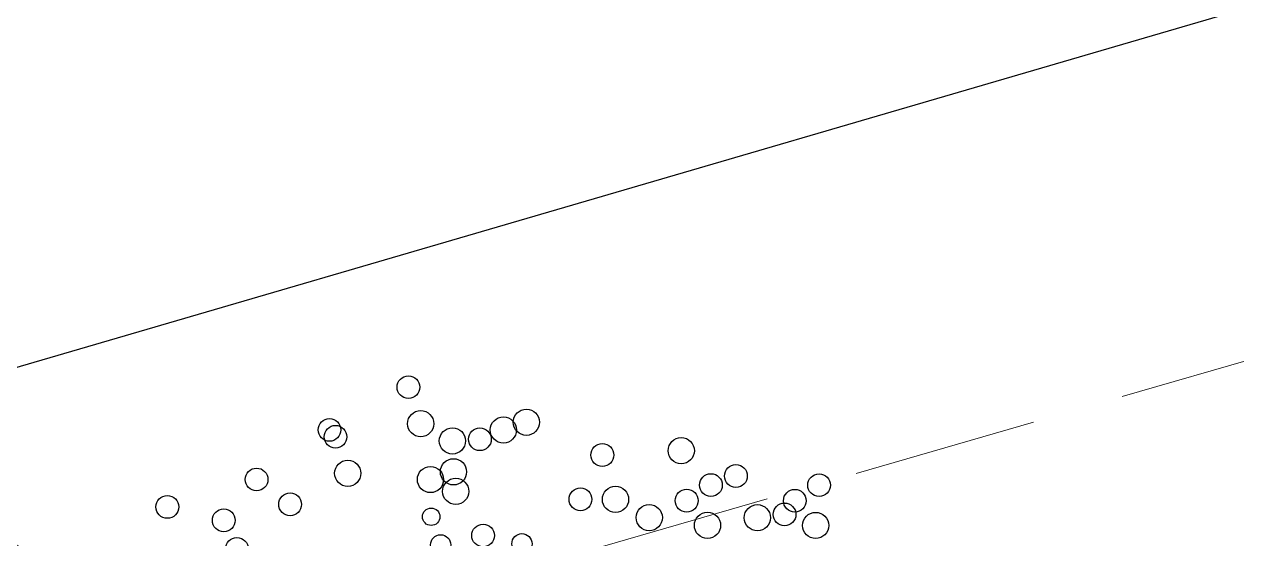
# Model space of a CAD drawing. Header units: millimetres. Extents: x 441156 to 441876, y 4514765 to 4515211.
# Drawn here: x 441543.206 to 441544.848, y 4514833.942 to 4514834.639 of the extents above; entities that cross this region are included whole.
import ezdxf

# ---------------------------------------------------------------- set-up
doc = ezdxf.new("R2010")
doc.units = ezdxf.units.MM
doc.linetypes.add('CONTINUA', pattern=[0])
doc.linetypes.add('HIDDEN', pattern=[0.375, 0.25, -0.125])
doc.layers.add('01_piscinas', color=254, linetype='Continuous')
doc.layers.add('INGIN ELECTRICIDAD ALUMBRADO', color=120, linetype='HIDDEN')

msp = doc.modelspace()

# ---------------------------------------------------------------- linework, layer by layer
at = {"layer": '01_piscinas', "elevation": 0.00000131}
msp.add_lwpolyline([(441557.5049643, 4514838.18205059, 0.0043910674), (441556.38838252, 4514837.93181474, 0.0001087055), (441556.3618992, 4514837.92562941, 0.0002530211), (441556.34704519, 4514837.92213834, 0.0023223363), (441555.76010739, 4514837.78191859, 0.0021175107), (441555.22455715, 4514837.64893041, -0.0058002285), (441547.15515738, 4514835.33186317), (441541.98895624, 4514833.82109643), (441541.9460533, 4514833.8085502), (441538.87507639, 4514832.91049578), (441532.94987302, 4514831.15983481)], format="xyb", dxfattribs=at)
at = {"layer": '01_piscinas'}
for centre, radius in [((441543.72620993, 4514834.14717537, 0.00000053), 0.01541533), ((441543.74281166, 4514834.09764703, 0.00000053), 0.01775907), ((441543.88588826, 4514834.09967022, 0.00000053), 0.01775907), ((441543.61937638, 4514834.08930916, 0.00000053), 0.01541533), ((441543.85475898, 4514834.08922403, 0.00000053), 0.01775907), ((441543.627498, 4514834.07997261, 0.00000053), 0.01541533), ((441543.78578864, 4514834.07437626, 0.00000053), 0.01775907), ((441543.82289765, 4514834.07662065, 0.00000053), 0.01541533), ((441543.98871186, 4514834.05526044, 0.00000053), 0.01541533), ((441544.09551952, 4514834.0611314, 0.00000053), 0.01775907), ((441543.64409972, 4514834.03044427, 0.00000053), 0.01775907), ((441543.78717632, 4514834.03246746, 0.00000053), 0.01775907), ((441543.52066445, 4514834.0221064, 0.00000053), 0.01541533), ((441543.75604704, 4514834.02202127, 0.00000053), 0.01775907), ((441544.16957269, 4514834.02682509, 0.00000053), 0.01541533), ((441543.79021436, 4514834.00600266, 0.00000053), 0.01775907), ((441544.13571474, 4514834.01454708, 0.00000053), 0.01541533), ((441544.28212506, 4514834.01439106, 0.00000053), 0.01541533), ((441543.39981394, 4514833.98495488, 0.00000053), 0.01541533), ((441543.56609841, 4514833.98840467, 0.00000053), 0.01541533), ((441543.95908061, 4514833.99519084, 0.00000053), 0.01541533), ((441544.00652879, 4514833.99514618, 0.00000053), 0.01775907), ((441544.10286947, 4514833.99344748, 0.00000053), 0.01541533), ((441544.24927979, 4514833.99329145, 0.00000053), 0.01541533), ((441543.47621725, 4514833.96674989, 0.00000053), 0.01541533), ((441543.75705323, 4514833.97161634, 0.00000053), 0.01185795), ((441544.05219184, 4514833.97042099, 0.00000053), 0.01775907), ((441544.19860216, 4514833.97026497, 0.00000053), 0.01775907), ((441544.23534122, 4514833.97481808, 0.00000053), 0.01541533), ((441544.13106262, 4514833.95998054, 0.00000053), 0.01775907), ((441544.27747294, 4514833.95982451, 0.00000053), 0.01775907), ((441543.82730795, 4514833.94620591, 0.00000053), 0.01541533), ((441543.87988272, 4514833.93507392, 0.00000053), 0.01366082), ((441543.49408729, 4514833.92811737, 0.00000053), 0.01541533), ((441543.76982379, 4514833.93351761, 0.00000053), 0.01366082)]:
    msp.add_circle(centre, radius, dxfattribs=at)
at = {"layer": 'INGIN ELECTRICIDAD ALUMBRADO', "color": 86, "lineweight": 13, "elevation": 0.00000131}
msp.add_lwpolyline([(441547.45414583, 4514834.93349694), (441543.34525146, 4514833.74496763)], dxfattribs=at)
at = {"layer": 'INGIN ELECTRICIDAD ALUMBRADO', "color": 86, "linetype": 'CONTINUA', "lineweight": 13}
msp.add_circle((441543.04046668, 4514833.65680628, 0.00000131), 0.31727935, dxfattribs=at)

doc.saveas('drawing.dxf')
